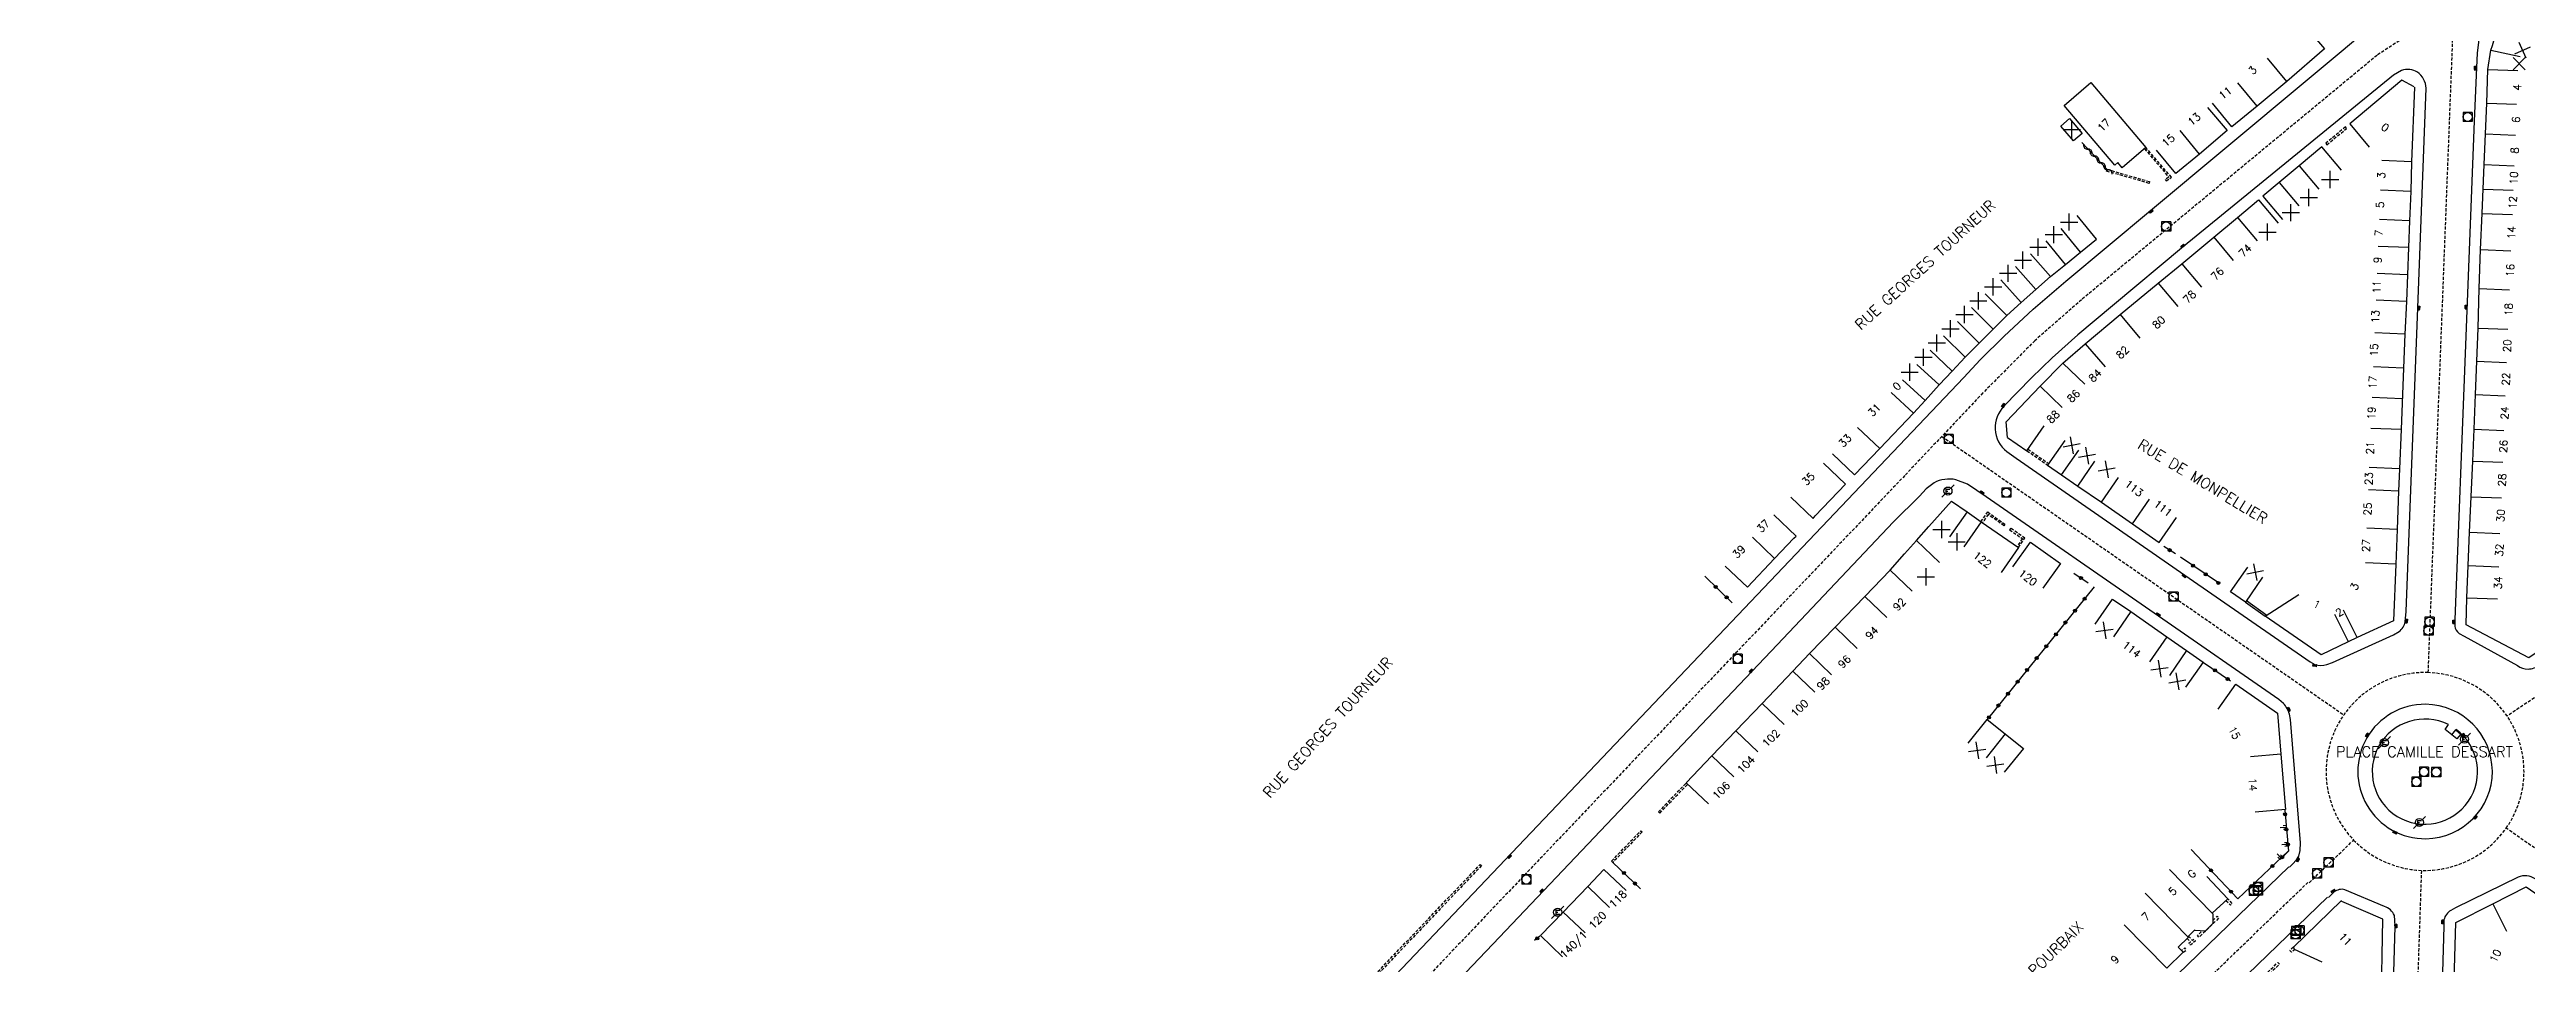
# Model space of a CAD drawing. Header units: millimetres. Extents: x 151000 to 152000, y 121000 to 122001.
# Drawn here: x 151216 to 151622.2, y 121281 to 121431 of the extents above; entities that cross this region are included whole.
import ezdxf
from ezdxf.enums import TextEntityAlignment as Align

# ---------------------------------------------------------------- set-up
doc = ezdxf.new("R2010")
doc.units = ezdxf.units.MM
doc.linetypes.add('DASHED', pattern=[0.75, 0.5, -0.25])
doc.layers.get('0').update_dxf_attribs({"linetype": 'CONTINUOUS'})
for name, color, linetype in [('W0001', 6, 'DASHED'), ('W0008', 7, 'CONTINUOUS'), ('W0100', 7, 'CONTINUOUS'), ('W0112', 1, 'DASHED'), ('W0211', 2, 'CONTINUOUS'), ('W0310', 3, 'CONTINUOUS'), ('W0322', 7, 'CONTINUOUS'), ('W0330', 7, 'CONTINUOUS'), ('W0334', 7, 'CONTINUOUS'), ('W0400', 7, 'CONTINUOUS'), ('W0420', 7, 'CONTINUOUS'), ('W0471', 7, 'CONTINUOUS'), ('W0984', 7, 'CONTINUOUS'), ('W0989', 7, 'CONTINUOUS'), ('W0991', 7, 'CONTINUOUS'), ('W1102', 7, 'CONTINUOUS')]:
    doc.layers.add(name, color=color, linetype=linetype)
doc.styles.get("Standard").update_dxf_attribs({"font": 'romans.shx', "width": 0.85})

# ---------------------------------------------------------------- blocks, each defined once
blk = doc.blocks.new('t322o')
at = {"color": 0, "linetype": 'Continuous'}
for radius in [0.25, 0.15]:
    blk.add_circle((0, 0), radius, dxfattribs=at)
blk = doc.blocks.new('t310o')
at = {"color": 0, "linetype": 'Continuous'}
for centre, start, end in [((-0.5, 0.38), 216.8699, 323.1304), ((0.5, -0.37), 36.8699, 143.1303)]:
    blk.add_arc(centre, 0.625, start, end, dxfattribs=at)
blk = doc.blocks.new('T471')
for p, q in [((-0.333334, 0.333334), (-0.333334, -0.333334)), ((-0.333334, 0.333334), (0.333334, 0.333334)), ((-0.333334, 0), (0, 0)), ((0.500001, 0.500001), (1.000002, 1.000002)), ((-0.500001, -0.500001), (-1.000002, -1.000002)), ((-0.333334, -0.333334), (0.333334, -0.333334))]:
    blk.add_line(p, q)
blk.add_ellipse((0, 0), major_axis=(0.471405, 0.471405), ratio=1, start_param=5.4977871438, end_param=11.780972451)
blk = doc.blocks.new('t991o')
at = {"color": 0, "linetype": 'Continuous'}
for p, q in [((-1, 1), (1, -1)), ((-1, -1), (1, 1))]:
    blk.add_line(p, q, dxfattribs=at)
blk = doc.blocks.new('t330o')
at = {"color": 0, "linetype": 'Continuous'}
for p, q in [((0.25, -0.25), (-0.25, 0.25)), ((-0.25, -0.25), (0.25, 0.25)), ((-0.25, 0.25), (-0.25, -0.25)), ((0.25, 0.25), (-0.25, 0.25)), ((0.25, -0.25), (0.25, 0.25)), ((-0.25, -0.25), (0.25, -0.25)), ((-0.25, -0.25), (-0.25, -0.25))]:
    blk.add_line(p, q, dxfattribs=at)
blk = doc.blocks.new('T420')
for p, q in [((0.75, 0.75), (-0.75, 0.75)), ((-0.75, 0.75), (-0.75, -0.75)), ((0.75, 0.75), (0.75, -0.75)), ((0.75, -0.75), (-0.75, -0.75))]:
    blk.add_line(p, q)
blk.add_ellipse((0, 0), major_axis=(-0.53, 0.53), ratio=1, start_param=3.926991, end_param=10.210176)
blk = doc.blocks.new('T400')
for p, q in [((-0.15, 0.3), (0.15, 0.3)), ((-0.15, -0.25), (-0.15, 0.3)), ((-0.15, 0.15), (0.15, 0.15)), ((-0.15, 0), (0.15, 0)), ((0.15, 0.3), (0.15, -0.25)), ((-0.15, -0.15), (0.15, -0.15)), ((-0.15, -0.25), (-0.15, -0.3)), ((-0.15, -0.3), (0.15, -0.3)), ((0.15, -0.3), (0.15, -0.25))]:
    blk.add_line(p, q)
blk = doc.blocks.new('t211o')
at = {"color": 0, "linetype": 'Continuous'}
for p, q in [((-0.29, 0.5), (-0.29, 0)), ((0, 1), (0, 0)), ((0.29, 0.5), (0.29, 0))]:
    blk.add_line(p, q, dxfattribs=at)

msp = doc.modelspace()

# ---------------------------------------------------------------- linework, layer by layer
at = {"layer": 'W0001'}
for p, q in [((151858.75, 121481.42), (151619.01, 121321.59)), ((151606.08, 121328.72), (151610.32, 121438.38)), ((151526.31, 121367.49), (151592.24, 121321.78)), ((151586.56, 121294.23), (151593.85, 121301.24)), ((151638.26, 121289.62), (151618.86, 121303.19)), ((151604.06, 121267.98), (151605.01, 121296.26))]:
    msp.add_line(p, q, dxfattribs=at)
msp.add_lwpolyline([(151906.21, 121635.85), (151828.49, 121585.3), (151810.68, 121573.04), (151798.8, 121564.37), (151618.21, 121443.6), (151597.68, 121430.01), (151549.22, 121389.9), (151541.58, 121383.19), (151533.05, 121374.61), (151520.25, 121361.07), (151386.28, 121220.18), (151367.68, 121200.61), (151365.49, 121198.3), (151308.68, 121138.47), (151295.91, 121124.98), (151290.43, 121118.75), (151285.09, 121112.66), (151270.43, 121093.65), (151260.54, 121079.31), (151251.01, 121064.19), (151243.16, 121050.73), (151236.11, 121038.15), (151235.72, 121037.2), (151219.74, 121000)], dxfattribs=at)
msp.add_lwpolyline([(151593.85, 121301.24, 0.472511), (151618.86, 121303.19, 0.595679), (151606.08, 121328.72, 0.672666), (151593.85, 121301.24)], format="xyb", dxfattribs=at)
at = {"layer": 'W0001', "flags": 128}
msp.add_lwpolyline([(151444.65, 121157.44), (151586.41, 121294.35)], dxfattribs=at)
at = {"layer": 'W0008'}
for points in [[(151614.39, 121432.61), (151614.12, 121430.35), (151613.98, 121428.02), (151613.59, 121419.24), (151612.13, 121381.08), (151610.44, 121337.45), (151610.44, 121336.34, 0.202145), (151611.13, 121335.16), (151611.95, 121334.69), (151620.71, 121329.86, 0.129269), (151622.45, 121329.29, 0.149398), (151624.31, 121329.96), (151633.4, 121335.97), (151685, 121370.4), (151848.51, 121479.37)], [(151602.29, 121337.06), (151602.45, 121338.73), (151604.35, 121388.56), (151605.76, 121424.65, 0.220084), (151604.31, 121427.27, 0.226506), (151601.71, 121427.52), (151600.4, 121426.75), (151565.93, 121398.63), (151554.29, 121388.9), (151548.61, 121384.15), (151544.41, 121380.36), (151541.02, 121377.1), (151536.51, 121372.45, 0.204788), (151535.05, 121368.67, 0.218086), (151537, 121364.98), (151538.49, 121363.92), (151566.17, 121344.7), (151586.7, 121330.49), (151587.49, 121330.06, 0.144963), (151589.47, 121330.04), (151590.38, 121330.37), (151600.4, 121334.94), (151601.31, 121335.44, 0.187237), (151602.29, 121337.06)], [(151583.31, 121296.77), (151583.82, 121297.26), (151584.49, 121297.98), (151584.86, 121298.61), (151585.09, 121299.52), (151585.11, 121300.81), (151583.47, 121321.03), (151583.32, 121321.91, 0.117958), (151582.35, 121323.66), (151581.6, 121324.3), (151561.83, 121337.97), (151533.6, 121357.55), (151530.54, 121359.67), (151528.64, 121360.37, 0.179261), (151525.05, 121359.85), (151523.73, 121358.88), (151522.65, 121357.67), (151518.42, 121353.46), (151499.32, 121333.25), (151453.78, 121285.3), (151409.54, 121238.82)], [(151600.1, 121268.16), (151600.64, 121287.03), (151600.6, 121288.02), (151600.54, 121288.86, 0.2132), (151598.89, 121290.32), (151592.43, 121293.09, 0.234459), (151590.6, 121292.69), (151589.72, 121291.83)], [(151636.18, 121286.21), (151624.34, 121294.36), (151623.61, 121294.85, 0.267006), (151620.82, 121295.15), (151610.53, 121290.1), (151609.79, 121289.68, 0.205994), (151608.66, 121288.15), (151608.63, 121287.12), (151608.09, 121268.11)]]:
    msp.add_lwpolyline(points, format="xyb", dxfattribs=at)
msp.add_lwpolyline([(151216.04, 121000), (151232.59, 121038.53), (151233.53, 121040.79), (151239.6, 121052.67), (151247.55, 121066.29), (151257.16, 121081.53), (151267.16, 121096.03), (151281.96, 121115.24), (151292.92, 121127.71), (151305.74, 121141.25), (151363.72, 121202.32), (151407.83, 121248.6), (151435.71, 121277.95), (151529.91, 121377.13), (151532.62, 121380.04), (151536.53, 121383.93), (151541.28, 121388.38), (151546.64, 121392.98), (151560.55, 121404.58), (151598.76, 121436.46)], dxfattribs=at)
msp.add_lwpolyline([(151605.64, 121323.52, 1.010391), (151605.71, 121301.46, 0.989716)], format="xyb", close=True, dxfattribs=at)
at = {"layer": 'W0008', "flags": 128}
msp.add_lwpolyline([(151583.23, 121296.83), (151550.08, 121264.77), (151513.91, 121229.84), (151477.79, 121194.98), (151462.79, 121180.52), (151446.96, 121165.2, -0.066526), (151446.22, 121164.56, -0.095356), (151445.58, 121164.31, -0.035178), (151444.58, 121164.18, -0.062645), (151444.01, 121164.22, -0.038391), (151443.3, 121164.42, -0.03449), (151442.54, 121164.75, -0.044138), (151442.37, 121164.86, -0.01596), (151441.93, 121165.23), (151422.16, 121182.78), (151393.61, 121208.13)], format="xyb", dxfattribs=at)
msp.add_lwpolyline([(151589.58, 121291.87), (151556.74, 121260.15)], dxfattribs=at)
at = {"layer": 'W0100'}
for points in [[(151585.82, 121434.84), (151589.09, 121431.06), (151582.9, 121425.7), (151578.02, 121421.66), (151573.88, 121418.28), (151570.72, 121422.16)], [(151603.8, 121424.82), (151603.33, 121412.55), (151603.2, 121407.69), (151603.01, 121402.88), (151602.83, 121398.46), (151602.66, 121394.01), (151602.53, 121389.62), (151602.25, 121384.28), (151602, 121378.68), (151601.62, 121368.59), (151601.36, 121362.16), (151601.18, 121358.52), (151601, 121352.22), (151600.77, 121346.51), (151600.39, 121337.19), (151594.42, 121334.5), (151588.53, 121331.61), (151579.35, 121337.97), (151584.86, 121341.56)], [(151603.76, 121424.83), (151601.77, 121425.95), (151593.21, 121418.8), (151596.41, 121414.96)], [(151569.86, 121421.48), (151573.11, 121417.68), (151568.57, 121413.81), (151564.71, 121410.61), (151561.52, 121414.46)], [(151591.85, 121411.2), (151588.63, 121415.02), (151584.93, 121411.9), (151581.63, 121409.13), (151578.98, 121406.89), (151582.21, 121403.08)], [(151537.11, 121367.3), (151536.86, 121369.88), (151542.47, 121375.7), (151546.19, 121379.52), (151549.84, 121382.69), (151555.59, 121387.46), (151561.8, 121392.63), (151565.67, 121395.82), (151570.9, 121400.2), (151574.81, 121403.41), (151578.26, 121406.3), (151581.46, 121402.46)], [(151508.37, 121364.6), (151512, 121361.15), (151516.14, 121365.51), (151521.68, 121371.3), (151523.57, 121373.37), (151525.91, 121375.93), (151528.04, 121378.2), (151530.14, 121380.47), (151532.45, 121382.8), (151534.72, 121385.08), (151536.97, 121387.33), (151539.34, 121389.45), (151541.72, 121391.59), (151544.14, 121393.71), (151546.6, 121395.71), (151549.06, 121397.72), (151551.66, 121399.83), (151548.52, 121403.71)], [(151537.09, 121367.3), (151540.28, 121365.14), (151543.08, 121369.19)], [(151546.48, 121366.83), (151543.67, 121362.78), (151545.96, 121361.18), (151548.62, 121359.34), (151552.49, 121356.69), (151557.58, 121353.12), (151561.94, 121350.07), (151564.78, 121354.15)], [(151501.55, 121357.5), (151505.21, 121353.99), (151505.56, 121354.46), (151510.53, 121359.64), (151506.92, 121363.1)], [(151488.05, 121307.18), (151484.42, 121310.62), (151488.61, 121315.05), (151492.56, 121319.14), (151496.85, 121323.66), (151501.89, 121328.96), (151504.65, 121331.83), (151508.82, 121336.17), (151513.68, 121341.23), (151517.84, 121345.54), (151520.19, 121348.19), (151522.18, 121350.42), (151524.19, 121352.68), (151527.92, 121356.86), (151530.46, 121355.1), (151532.79, 121353.47), (151538.87, 121349.26), (151536.03, 121345.15)], [(151490.8, 121346.16), (151494.45, 121342.74), (151498.89, 121347.47), (151502.07, 121350.76), (151502.43, 121351.11), (151498.78, 121354.6)], [(151537.97, 121346.05), (151540.86, 121350.13), (151545.79, 121346.63), (151542.89, 121342.56)], [(151578.91, 121344.36), (151576.09, 121340.29), (151573.66, 121341.96), (151576.49, 121346.04)], [(151551.49, 121336.68), (151554.33, 121340.79), (151557.33, 121338.72), (151563.22, 121334.59), (151566.46, 121332.37), (151569.19, 121330.41), (151566.28, 121326.35)], [(151571.66, 121322.74), (151574.52, 121326.84), (151581.38, 121322.06), (151581.93, 121315.31), (151582.67, 121306.23), (151577.69, 121305.82)], [(151530.63, 121317.14), (151533.77, 121321.03), (151539.7, 121316.26), (151536.56, 121312.36)], [(151464.12, 121282.09), (151460.52, 121285.55), (151464.25, 121289.43), (151468.26, 121293.61), (151470.92, 121296.4), (151474.54, 121292.95)], [(151610.16, 121267.69), (151610.22, 121273.08), (151610.35, 121278.23), (151610.6, 121287.72), (151616.67, 121290.77), (151622.12, 121293.56), (151628.91, 121288.88), (151634.45, 121285.02)], [(151598.21, 121268.25), (151598.35, 121273.39), (151598.66, 121288.25), (151591.9, 121291.17)]]:
    msp.add_lwpolyline(points, dxfattribs=at)
msp.add_lwpolyline([(151636.81, 121346.68), (151639.57, 121342.5), (151634.73, 121339.31), (151627.87, 121334.71), (151622.56, 121331.15), (151612.32, 121336.58), (151612.43, 121341.01), (151612.64, 121346.27), (151612.87, 121351.75), (151613.39, 121363.43), (151613.62, 121368.66), (151613.82, 121374.35), (151614.07, 121379.81), (151614.29, 121385.26), (151614.43, 121391.73), (151614.67, 121398.13), (151614.92, 121404.07), (151615.27, 121412.09), (151615.49, 121417.11), (151615.68, 121422.17), (151615.83, 121427.71), (151616.37, 121430.86, -0.094056), (151619.1, 121436.62, -0.11889)], format="xyb", dxfattribs=at)
for points in [[(151559.8, 121414.88), (151555.88, 121411.55), (151555.18, 121412.41), (151554.7, 121412.01), (151546.39, 121421.8), (151550.76, 121425.54)], [(151547.25, 121419.64), (151549.34, 121417.2), (151547.91, 121415.98), (151545.82, 121418.41)], [(151610.78, 121317.86), (151609.94, 121318.53), (151610.62, 121319.31), (151611.45, 121318.64)]]:
    msp.add_lwpolyline(points, close=True, dxfattribs=at)
at = {"layer": 'W0100', "flags": 128}
for points in [[(151569.77, 121295.25), (151573.2, 121291.61), (151570.67, 121289.23), (151570.74, 121289.15), (151570.76, 121287.57), (151569.48, 121286.3), (151567.84, 121286.37), (151567.77, 121286.45), (151566.64, 121285.35), (151566.73, 121285.26), (151565.1, 121283.68), (151565.92, 121282.82), (151563.23, 121280.19)], [(151591.84, 121291.3), (151583.99, 121283.68), (151584.1, 121283.35), (151588.65, 121281.24)]]:
    msp.add_lwpolyline(points, dxfattribs=at)
at = {"layer": 'W0112'}
for p, q in [((151540.28, 121365.14), (151543.67, 121362.78)), ((151540.45, 121365.38), (151543.84, 121363.02))]:
    msp.add_line(p, q, dxfattribs=at)
for points in [[(151559.57, 121414.69), (151563.53, 121410.03), (151562.95, 121409.65), (151563.12, 121409.4), (151563.73, 121409.81), (151563.96, 121410), (151559.8, 121414.88)], [(151532.74, 121353.5), (151533.85, 121355.09), (151536.68, 121353.06), (151536.68, 121353.06), (151536.51, 121352.82), (151536.51, 121352.82), (151533.92, 121354.67), (151532.99, 121353.33)], [(151538.87, 121349.26), (151539.94, 121350.79), (151537.61, 121352.4), (151537.43, 121352.15), (151539.53, 121350.71), (151538.65, 121349.42)], [(151484.33, 121310.52), (151479.86, 121305.86), (151480.08, 121305.66), (151484.54, 121310.31)]]:
    msp.add_lwpolyline(points, dxfattribs=at)
for points in [[(151592.51, 121418.26), (151589.28, 121415.58), (151589.47, 121415.35), (151592.7, 121418.03)], [(151553.42, 121411.3), (151560.4, 121409.3), (151560.32, 121409.01), (151553.34, 121411.01)], [(151472.18, 121297.79), (151476.96, 121302.77), (151477.17, 121302.57), (151472.39, 121297.58)], [(151422.99, 121268.24), (151450.62, 121297.24), (151450.84, 121297.04), (151423.2, 121268.03)]]:
    msp.add_lwpolyline(points, close=True, dxfattribs=at)
at = {"layer": 'W0112', "flags": 128}
for points in [[(151570.75, 121288.04), (151571.48, 121288.74), (151571.76, 121288.46), (151568.5, 121285.29), (151568.22, 121285.57), (151568.99, 121286.32)], [(151572.91, 121291.33), (151573.65, 121290.54), (151573.94, 121290.82), (151573.2, 121291.61)], [(151566.76, 121285.47), (151567.42, 121284.8), (151567.63, 121284.98), (151567.89, 121284.68), (151567.11, 121284), (151566.85, 121284.3), (151567.12, 121284.53), (151566.56, 121285.1)], [(151565.92, 121282.82), (151566.41, 121283.22), (151566.16, 121283.53), (151565.64, 121283.11)], [(151579.75, 121279.51), (151581.41, 121281.16), (151581.69, 121280.87), (151580.03, 121279.22)], [(151583.99, 121283.68), (151583.41, 121283.13), (151583.68, 121282.84), (151584.18, 121283.32)]]:
    msp.add_lwpolyline(points, dxfattribs=at)
at = {"layer": 'W0310'}
msp.add_line((151553.42, 121411.3), (151549.27, 121415.69), dxfattribs=at)
at = {"layer": 'W0322'}
for p, q in [((151491.94, 121340.18), (151487.44, 121344.53)), ((151576.09, 121340.29), (151579.35, 121337.97)), ((151576.26, 121340.53), (151579.62, 121338.15)), ((151476.89, 121293.23), (151472.39, 121297.58))]:
    msp.add_line(p, q, dxfattribs=at)
for points in [[(151564.65, 121348.19), (151562.71, 121349.42)], [(151571.83, 121343.32), (151565.46, 121347.67)], [(151551.29, 121342.78), (151533.77, 121321.03)], [(151547.96, 121345.04), (151550.32, 121343.46)], [(151569.08, 121330.5), (151573.64, 121327.35)], [(151582.55, 121306.15), (151583.15, 121299.41), (151581.78, 121298.07)], [(151460.41, 121285.46), (151459.55, 121284.75)]]:
    msp.add_lwpolyline(points, dxfattribs=at)
at = {"layer": 'W0322', "flags": 128}
msp.add_lwpolyline([(151567.22, 121299.71), (151574.87, 121291.57), (151583.16, 121299.49)], dxfattribs=at)
at = {"layer": 'W0334'}
msp.add_lwpolyline([(151609.94, 121318.53), (151608.83, 121319.38), (151609.4, 121320.18, 22.904671), (151610.68, 121319.39), (151610.62, 121319.31)], format="xyb", dxfattribs=at)
at = {"layer": 'W1102'}
for p, q in [((151616.37, 121430.86), (151621.17, 121429.81)), ((151582.9, 121425.7), (151579.71, 121429.55)), ((151615.83, 121427.71), (151620.78, 121427.52)), ((151578.02, 121421.66), (151574.86, 121425.53)), ((151615.68, 121422.17), (151620.57, 121421.98)), ((151568.57, 121413.81), (151565.38, 121417.66)), ((151615.49, 121417.11), (151620.37, 121416.92)), ((151584.93, 121411.9), (151588.15, 121408.08)), ((151603.33, 121412.55), (151598.47, 121412.75)), ((151615.27, 121412.09), (151620.18, 121411.9)), ((151581.63, 121409.13), (151584.86, 121405.32)), ((151603.2, 121407.69), (151598.27, 121407.89)), ((151615.11, 121408.08), (151620.02, 121407.89)), ((151574.81, 121403.41), (151578.02, 121399.58)), ((151603.01, 121402.88), (151598.07, 121403.08)), ((151614.92, 121404.07), (151619.87, 121403.88)), ((151546.6, 121395.71), (151543.44, 121399.58)), ((151549.06, 121397.72), (151545.91, 121401.6)), ((151570.9, 121400.2), (151574.11, 121396.37)), ((151602.83, 121398.46), (151597.89, 121398.66)), ((151614.67, 121398.13), (151619.64, 121397.94)), ((151541.72, 121391.59), (151538.42, 121395.34)), ((151544.14, 121393.71), (151540.84, 121397.47)), ((151565.67, 121395.82), (151568.88, 121391.99)), ((151602.66, 121394.01), (151597.71, 121394.21)), ((151536.97, 121387.33), (151533.44, 121390.87)), ((151539.34, 121389.45), (151536, 121393.17)), ((151561.8, 121392.63), (151565, 121388.78)), ((151614.43, 121391.73), (151619.39, 121391.54)), ((151532.45, 121382.8), (151528.91, 121386.32)), ((151534.72, 121385.08), (151531.19, 121388.61)), ((151555.59, 121387.46), (151558.79, 121383.62)), ((151602.53, 121389.62), (151597.53, 121389.82)), ((151530.14, 121380.47), (151526.59, 121384)), ((151549.84, 121382.69), (151553.12, 121378.92)), ((151602.25, 121384.28), (151597.31, 121384.48)), ((151614.29, 121385.26), (151619.14, 121385.07)), ((151525.91, 121375.93), (151522.22, 121379.3)), ((151528.04, 121378.2), (151524.39, 121381.62)), ((151546.19, 121379.52), (151549.77, 121376.03)), ((151602, 121378.68), (151597.08, 121378.88)), ((151614.07, 121379.81), (151618.93, 121379.63)), ((151521.68, 121371.3), (151517.99, 121374.67)), ((151523.57, 121373.37), (151519.88, 121376.74)), ((151542.47, 121375.7), (151546.06, 121372.21)), ((151601.82, 121373.64), (151596.88, 121373.84)), ((151613.82, 121374.35), (151618.72, 121374.16)), ((151516.14, 121365.51), (151512.52, 121368.96)), ((151601.62, 121368.59), (151596.67, 121368.8)), ((151613.62, 121368.66), (151618.5, 121368.47)), ((151545.96, 121361.18), (151548.78, 121365.24)), ((151548.62, 121359.34), (151551.43, 121363.4)), ((151601.36, 121362.16), (151596.41, 121362.36)), ((151613.39, 121363.43), (151618.3, 121363.24)), ((151552.49, 121356.69), (151555.29, 121360.73)), ((151601.18, 121358.52), (151596.26, 121358.72)), ((151613.13, 121357.59), (151618.07, 121357.4)), ((151530.46, 121355.1), (151527.6, 121351)), ((151532.79, 121353.47), (151529.92, 121349.37)), ((151557.58, 121353.12), (151560.4, 121357.19)), ((151498.89, 121347.47), (151495.3, 121350.95)), ((151522.18, 121350.42), (151525.96, 121346.78)), ((151601, 121352.22), (151596, 121352.42)), ((151612.87, 121351.75), (151617.84, 121351.56)), ((151517.84, 121345.54), (151521.44, 121342.07)), ((151600.77, 121346.51), (151595.77, 121346.71)), ((151612.64, 121346.27), (151617.63, 121346.08)), ((151513.68, 121341.23), (151517.29, 121337.76)), ((151557.33, 121338.72), (151554.49, 121334.61)), ((151592.98, 121333.79), (151590.78, 121338.28)), ((151594.42, 121334.5), (151592.21, 121338.99)), ((151612.43, 121341.01), (151617.43, 121340.82)), ((151508.82, 121336.17), (151512.42, 121332.7)), ((151563.22, 121334.59), (151560.39, 121330.47)), ((151508.25, 121328.36), (151504.65, 121331.83)), ((151566.46, 121332.37), (151563.63, 121328.25)), ((151505.51, 121325.52), (151501.89, 121328.96)), ((151496.85, 121323.66), (151500.46, 121320.22)), ((151492.56, 121319.14), (151496.17, 121315.71)), ((151536.73, 121318.65), (151533.6, 121314.75)), ((151488.61, 121315.05), (151492.24, 121311.59)), ((151581.93, 121315.31), (151576.95, 121314.9)), ((151468.26, 121293.61), (151471.85, 121290.19)), ((151464.25, 121289.43), (151467.85, 121285.99)), ((151616.67, 121290.77), (151618.91, 121286.3))]:
    msp.add_line(p, q, dxfattribs=at)
at = {"layer": 'W1102', "flags": 128}
for points in [[(151570.67, 121289.23), (151563.68, 121296.38)], [(151566.64, 121285.35), (151559.65, 121292.5)], [(151563.23, 121280.19), (151556.24, 121287.34)]]:
    msp.add_lwpolyline(points, dxfattribs=at)

# ---------------------------------------------------------------- block references
at = {"layer": 'W0211'}
for p, rotation in [((151582.8, 121303.37), 95.12604465082825), ((151583.05, 121300.58), 95.12604465082825), ((151581.99, 121298.27), 44.30841535066397)]:
    msp.add_blockref('t211o', p, dxfattribs=dict(at, rotation=rotation))
at = {"layer": 'W0310', "rotation": 134.1712400377387}
for p in [(151550.26, 121414.63), (151551.35, 121413.5), (151552.45, 121412.37), (151553.54, 121411.25)]:
    msp.add_blockref('t310o', p, dxfattribs=at)
at = {"layer": 'W0322'}
for p, rotation in [((151563.68, 121348.81), 145.637614545425), ((151567.53, 121346.26), 145.637614545425), ((151489.24, 121342.79), 135.921420906845), ((151491.03, 121341.06), 135.921420906845), ((151549.14, 121344.25), 326.1149554455186), ((151569.59, 121344.85), 145.637614545425), ((151571.65, 121343.44), 145.637614545425), ((151546.59, 121336.94), 231.1350221190697), ((151548.16, 121338.89), 231.1350221190697), ((151549.73, 121340.83), 231.1350221190697), ((151543.45, 121333.05), 231.1350221190697), ((151545.02, 121334.99), 231.1350221190697), ((151540.31, 121329.15), 231.1350221190697), ((151541.88, 121331.1), 231.1350221190697), ((151571.13, 121329.08), 325.3180596160469), ((151537.18, 121325.26), 231.1350221190697), ((151538.75, 121327.21), 231.1350221190697), ((151573.19, 121327.66), 325.3180596160469), ((151534.04, 121321.37), 231.1350221190697), ((151535.61, 121323.32), 231.1350221190697), ((151582.61, 121305.47), 275.1260446508502), ((151582.83, 121302.98), 275.1260446508502), ((151583.06, 121300.49), 275.1260446508502), ((151570.47, 121296.25), 313.2033831764659), ((151580.53, 121296.97), 43.70648112964404), ((151582.14, 121298.42), 224.3084153505594), ((151474.19, 121295.84), 135.921420906845), ((151475.99, 121294.11), 135.921420906845), ((151573.73, 121292.79), 313.2033831764659), ((151577.1, 121293.69), 43.70648112964404), ((151459.98, 121285.1), 225.8092549354622)]:
    msp.add_blockref('t322o', p, dxfattribs=dict(at, rotation=rotation))
at = {"layer": 'W0330', "rotation": 302.1492681116649}
msp.add_blockref('t330o', (151611.83, 121318.38), dxfattribs=at)
at = {"layer": 'W0400'}
for p, rotation in [((151613.8, 121427.95), 357.5752351895266), ((151560.66, 121404.44), 129.2315974398077), ((151565.83, 121398.74), 129.3161792950757), ((151604.53, 121388.56), 358.4467707316408), ((151612.27, 121388.72), 358.2458447109314), ((151536.41, 121372.56), 145.5511113197197), ((151532.93, 121358.24), 55.59139236234788), ((151566.07, 121344.59), 55.17381757102814), ((151561.82, 121338.21), 55.49445801813958), ((151602.49, 121337.19), 354.1339831236016), ((151610.25, 121337.05), 359.4507776959767), ((151495.03, 121329.01), 137.4134597658574), ((151587.5, 121329.89), 79.41413809288684), ((151583.16, 121322.69), 29.67073243664338), ((151596.06, 121318.47), 147.7632396728866), ((151613.81, 121305), 136.6453971187483), ((151600.63, 121302.49), 63.43548120534548), ((151455.43, 121298.54), 136.6719892825108), ((151584.67, 121298), 146.2461658677842), ((151460.71, 121292.89), 136.6719892825108), ((151590.51, 121292.87), 121.5470109554637), ((151600.78, 121287.11), 180.9023286111149), ((151608.44, 121287.79), 178.4770807649744)]:
    msp.add_blockref('T400', p, dxfattribs=dict(at, rotation=rotation))
at = {"layer": 'W0420'}
for p in [(151612.53, 121419.9), (151563.11, 121401.93), (151527.43, 121367.06), (151536.9, 121358.26), (151564.32, 121341.17), (151606.28, 121337.05), (151606.13, 121335.59), (151492.84, 121330.99), (151605.4, 121312.44), (151607.39, 121312.38), (151604.14, 121310.8), (151589.72, 121297.56), (151458.18, 121294.77), (151577.48, 121292.88), (151578.13, 121292.96), (151578.17, 121293.53), (151587.83, 121295.74), (151584.31, 121285.77), (151584.42, 121286.33), (151584.96, 121286.4)]:
    msp.add_blockref('T420', p, dxfattribs=at)
at = {"layer": 'W0471'}
for p in [(151527.32, 121358.51), (151598.89, 121317.23), (151612.03, 121317.79), (151604.64, 121304.13), (151463.34, 121289.39)]:
    msp.add_blockref('T471', p, dxfattribs=at)
at = {"layer": 'W0991'}
for p, rotation in [((151621.56, 121430.84), 69.26901779104719), ((151547.62, 121417.86), 45), ((151590, 121409.64), 45), ((151586.51, 121406.7), 45), ((151547.22, 121402.66), 45), ((151579.74, 121401.02), 45), ((151583.54, 121404.2), 45), ((151542.14, 121398.53), 45), ((151544.68, 121400.59), 45), ((151537.21, 121394.25), 45), ((151539.63, 121396.4), 45), ((151532.31, 121389.74), 45), ((151534.72, 121392.02), 45), ((151527.75, 121385.16), 45), ((151530.05, 121387.47), 45), ((151525.49, 121382.81), 45), ((151521.05, 121378.02), 45), ((151523.31, 121380.46), 45), ((151547.63, 121366.04), 325.2778883207152), ((151550.11, 121364.32), 325.2778883207152), ((151553.36, 121362.07), 325.2778883207152), ((151526.26, 121352.2), 315), ((151528.76, 121350.18), 315), ((151523.7, 121344.43), 315), ((151577.7, 121345.2), 325.2778883203672), ((151552.99, 121335.64), 323.028422968991), ((151562.01, 121329.36), 323.028422968991), ((151564.95, 121327.3), 325.0128303951089), ((151532.11, 121315.95), 323.028422968991), ((151535.08, 121313.56), 323.028422968991)]:
    msp.add_blockref('t991o', p, dxfattribs=dict(at, rotation=rotation))
msp.add_blockref('t991o', (151620.98, 121428.66), dxfattribs=at)

# ---------------------------------------------------------------- texts
at = {"layer": 'W0984'}
for s, rotation, p in [('3', 44.7663, (151577.28, 121427.57)), ('11', 37.998, (151572.79, 121423.84)), ('4', 87.3886, (151620.67, 121424.75)), ('17', 44.7663, (151552.91, 121418.56)), ('13', 40.1118, (151567.69, 121419.53)), ('0', 326.8448, (151599.02, 121418.19)), ('6', 87.3886, (151620.47, 121419.45)), ('15', 39.7639, (151563.45, 121416.06)), ('8', 87.3886, (151620.27, 121414.41)), ('3', 88.2978, (151598.37, 121410.32)), ('10', 87.3886, (151620.1, 121409.9)), ('12', 87.3886, (151619.94, 121405.88)), ('5', 88.2978, (151598.17, 121405.48)), ('74', 44.7663, (151576.06, 121397.97)), ('7', 88.2978, (151597.98, 121400.87)), ('14', 87.3886, (151619.75, 121400.91)), ('76', 44.7663, (151571.5, 121394.18)), ('9', 88.2978, (151597.8, 121396.43)), ('16', 87.3886, (151619.51, 121394.74)), ('78', 44.7663, (151566.94, 121390.39)), ('11', 88.2978, (151597.62, 121392.02)), ('80', 44.7663, (151561.89, 121386.2)), ('13', 88.2978, (151597.42, 121387.15)), ('18', 87.3886, (151619.26, 121388.31)), ('82', 44.7663, (151555.95, 121381.27)), ('15', 88.2978, (151597.2, 121381.68)), ('20', 87.3886, (151619.03, 121382.35)), ('84', 44.7663, (151551.44, 121377.47)), ('0', 44.7663, (151518.94, 121375.71)), ('86', 44.7663, (151547.91, 121374.12)), ('17', 88.2978, (151596.98, 121376.36)), ('22', 87.3886, (151618.82, 121376.89)), ('31', 44.7663, (151515.25, 121371.82)), ('88', 44.7663, (151544.57, 121370.7)), ('19', 88.2978, (151596.77, 121371.32)), ('24', 87.3886, (151618.61, 121371.31)), ('33', 44.7663, (151510.45, 121366.78)), ('21', 88.2978, (151596.54, 121365.58)), ('26', 87.3886, (151618.4, 121365.85)), ('35', 44.7663, (151504.43, 121360.51)), ('113', 322.0613, (151557.84, 121358.96)), ('23', 88.2978, (151596.33, 121360.54)), ('28', 87.3886, (151618.18, 121360.32)), ('37', 44.7663, (151497.04, 121352.77)), ('111', 322.0613, (151562.59, 121355.67)), ('25', 88.2978, (151596.13, 121355.57)), ('30', 87.3886, (151617.96, 121354.48)), ('39', 44.7663, (151493.05, 121348.56)), ('27', 88.2978, (151595.89, 121349.56)), ('32', 87.3886, (151617.74, 121348.82)), ('122', 322.0613, (151532.98, 121347.26)), ('120', 322.0613, (151540.43, 121344.3)), ('3', 63.6413, (151593.99, 121342.85)), ('34', 87.3886, (151617.53, 121343.45)), ('92', 44.7663, (151519.36, 121339.92)), ('1', 333.9363, (151587.82, 121339.92)), ('2', 33.6954, (151591.5, 121338.63)), ('94', 44.7663, (151514.86, 121335.23)), ('114', 322.0613, (151557.44, 121332.54)), ('96', 44.7663, (151510.34, 121330.53)), ('98', 44.7663, (151506.88, 121326.94)), ('100', 44.7663, (151502.99, 121322.87)), ('102', 44.7663, (151498.31, 121317.96)), ('15', 297.4622, (151574.3, 121318.82)), ('104', 44.7663, (151494.21, 121313.65)), ('106', 44.7663, (151490.15, 121309.39)), ('14', 274.5702, (151577.32, 121310.36)), ('118', 44.7663, (151473.2, 121291.57)), ('120', 44.7663, (151469.85, 121288.09)), ('140/1', 44.7663, (151465.99, 121284.04)), ('10', 63.6115, (151617.1, 121282.24))]:
    msp.add_text(s, height=1.25, rotation=rotation, dxfattribs=at).set_placement(p, align=Align.MIDDLE)
at = {"layer": 'W0989'}
for s, rotation, p in [('RUE GEORGES TOURNEUR', 42.4884, (151523.58, 121395.64)), ('RUE DE MONPELLIER', 328.7498, (151569.12, 121360.09)), ('RUE GEORGES TOURNEUR', 47.6762, (151425.63, 121319.73)), ('RUE LEON POURBAIX', 44.3611, (151540.36, 121278.88))]:
    msp.add_text(s, height=1.75, rotation=rotation, dxfattribs=at).set_placement(p, align=Align.MIDDLE)
msp.add_text('PLACE CAMILLE DESSART', height=1.75, dxfattribs=at).set_placement((151605.45, 121315.74), align=Align.MIDDLE)
at = {"layer": 'W0991'}
for s, rotation, p in [('5', 43.8404, (151564.15, 121292.85)), ('G', 43.8404, (151567.31, 121295.7)), ('7', 43.8404, (151559.77, 121288.67)), ('11', 314.1461, (151592.49, 121284.97)), ('9', 43.8404, (151554.71, 121281.64))]:
    msp.add_text(s, height=1.25, rotation=rotation, dxfattribs=at).set_placement(p, align=Align.MIDDLE)

doc.saveas('drawing.dxf')
